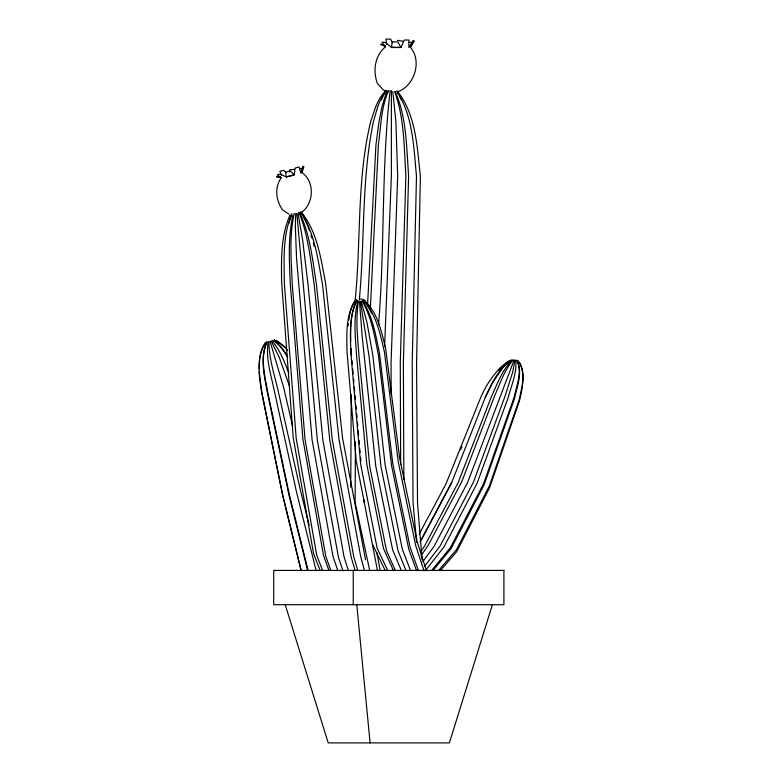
<?xml version="1.0" encoding="UTF-8"?>
<svg xmlns="http://www.w3.org/2000/svg" width="782" height="782" viewBox="0 0 782 782"><rect width="100%" height="100%" fill="white"/><g stroke="black" fill="none" stroke-linecap="round" stroke-linejoin="round"><path stroke-width="1.17" d="M364.207 502.435L364.217 500.001M355.409 441.742L355.136 502.513L369.7 570.508M350.737 487.098L351.235 394.724M259.243 372.066L261.872 392.72L282.761 495.211L301.168 570.361M259.282 368.693C259.341 359.671 259.898 349.574 265.841 342.311C255.704 356.934 259.125 376.572 261.804 393.014L282.683 495.534L301.09 570.684M384.617 346.524L391.371 175.725L391.371 90.634M378.556 324.696C384.93 246.887 381.235 168.218 390.15 90.663M370.336 308.802L378.4 144.738C380.912 126.674 381.02 107.545 388.566 90.653M367.599 304.11L375.937 144.895L379.026 121.621L382.115 106.117L385.819 94.524L388.038 90.692M359.309 299.711C364.979 240.524 361.313 180.124 373.395 121.66C376.641 111.034 378.83 99.187 386.513 90.702M355.038 301.285C361.284 241.697 356.504 180.486 370.609 121.904C374.324 111.073 377.198 98.933 385.77 90.761M268.91 341.626C268.93 357.824 274.023 373.571 277.776 389.192L300.63 491.233L309.173 525.24M295.762 213.378L295.332 225.724L296.564 258.539L312.077 439.728L333.005 556.491L337.716 570.283M348.137 325.918L348.41 323.543M348.811 319.965C349.837 312.878 350.923 304.726 356.357 299.604M289.389 172.05L289.721 169.762L294.472 169.323M300.64 213.027C313.895 204.561 315.322 181.786 301.95 172.597L302.497 169.323M292.879 215.431C287.923 237.806 289.291 260.973 290.278 283.69L302.859 438.858L323.543 555.601L328.939 570.361M358.459 301.295C355.419 319.359 357.648 337.883 359.026 356.015L369.769 466.649L386.503 550.636L395.321 570.391M268.206 341.793C265.577 357.941 270.807 374.324 274.14 390.023L296.534 492.171L315.586 568.416L316.681 570.596M288.773 223.662L291.393 215.089M492.406 604.701L449.376 742.9L328.235 742.9L285.205 604.701M301.95 172.597L303.915 166.654L302.829 166.283L300.787 173.164L299.076 166.967L295.234 168.003L294.218 174.924L286.31 177.074L285.655 172.196L290.278 170.935L294.218 174.924L286.095 176.849L280.132 174.21L277.248 174.767L281.168 177.817C274.296 187.788 275.948 200.172 282.429 209.801L288.812 214.043M294.286 213.359C288.92 236.555 291.383 260.836 292.243 284.413L305.068 439.67L325.811 556.432L330.708 570.029M357.961 300.962C353.141 318.245 355.419 336.651 356.445 354.305L366.866 464.723L383.532 548.651L393.561 570.762M290.083 214.874C280.709 235.812 281.315 259.507 281.618 281.97L293.133 436.933L313.562 553.617L320.131 570.489M460.608 449.738L461.967 446.336M381.479 99.901L383.786 94.612L386.21 91.514M397.784 91.797C414.509 85.717 422.358 61.211 410.355 47.213L412.495 42.511L409.094 42.287M514.126 360.052L467.646 482.426L434.108 546.305L422.71 561.789M485.241 397.598L491.966 383.62M420.051 541.965L451.732 482.338M421.312 539.932L451.312 483.481L485.622 396.582C492.103 383.366 498.505 368.234 511.389 360.043M419.269 533.998L445.984 483.921L480.5 397.989A99.343 96.313 -89.7 0 1 501.135 366.826L507.244 361.87L510.392 360.307M266.945 342.115C260.035 357.667 264.785 375.712 267.62 391.714L289.223 494.077L308.088 570.371M266.867 342.115C259.673 357.55 264.375 375.692 267.18 391.684L288.724 494.038L307.57 570.332M356.895 300.904C348.606 317.072 350.434 336.397 350.932 353.992L360.668 464.371L377.178 548.299L387.52 570M492.611 382.584L503.686 366.611L511.311 360.238M356.944 300.523C350.18 312.653 350.59 327.531 350.737 341.06M410.355 47.213L414.352 41.123L413.248 40.371L408.888 47.487L408.82 40.019L404.196 40.019L400.98 47.487L391.44 47.526L392.173 41.847L397.745 41.827L400.98 47.487L391.264 47.213L385.36 42.443L381.958 42.208L385.438 46.812C374.725 55.952 372.858 70.351 377.237 83.117L383.131 89.803L387.892 92.081M292.057 213.642C282.322 235.235 284.179 260.142 284.345 283.28L296.192 438.399L316.71 555.132L322.36 569.902M265.157 344.021L266.379 342.193M420.99 551.339L424.401 546.393L458.193 482.514L491.37 396.728C497.225 384.05 502.142 369.866 512.493 360.072M421.097 555.494L428.096 545.553L461.791 481.692L494.576 396.005C500.021 383.727 504.322 370.297 513.119 359.925M424.528 566.373L440.07 546.022L473.452 482.152L504.957 396.406L512.581 372.496L515.123 360.003M426.082 569.755L443.844 547.156L477.137 483.256L508.232 397.393C511.418 385.331 517.117 372.858 515.758 360.199M431.987 570.068L450.481 547.508L483.599 483.599L513.989 397.696C516.472 385.897 522.659 371.831 516.863 360.258M354.901 302.145L356.709 299.956M433.248 570.215L451.019 548.72L484.126 484.772L514.458 398.742C517.039 386.67 523.011 372.261 516.961 360.453M498.916 370.502L501.184 367.823M438.604 570.528L456.541 549.599L489.512 485.642L519.248 399.514C521.731 387.315 526.863 371.245 517.88 360.61M440.667 570.166L456.639 551.75L489.6 487.733L519.326 401.381C522.308 388.996 525.436 375.047 519.756 362.956M356.133 300.288C345.243 314.296 346.866 334.022 346.954 350.786L356.201 460.774L377.452 570.449M507.274 362.467L509.365 361.274M299.799 168.785L302.683 168.228M360.238 298.939L361.773 299.135M280.591 176.986L276.574 176.761L281.09 177.661M397.481 40.341L402.945 41.28M274.326 340.092L277.776 341.411L285.977 348.225M274.306 340.141L277.757 341.509L284.335 346.553L287.541 350.228M385.467 45.894L380.599 44.242L385.604 46.715M273.768 340.258L275.821 341.216M273.26 340.434L276.007 341.988L281.422 347.364L286.867 354.969M273.162 340.493C279.663 344.188 283.758 350.942 287.59 357.149M362.828 299.193L365.106 300.884M363.601 299.819C377.52 311.735 381.391 331.382 385.624 348.371L399.651 458.057L417.168 541.818L426.464 570.743M363.532 300.22L365.018 301.51M276.848 341.695L278.558 343.181M363.014 300.141L365.409 302.458L369.163 308.333M363.366 300.503C376.279 314.315 380.238 334.051 384.421 351.9L398.292 462.025L415.78 545.885L424.088 570.968M271.901 340.825C280.083 349.857 284.306 361.802 288.861 372.936M285.919 172.509L283.69 170.271L279.848 171.307L281.5 175.266M396.982 90.761C416.19 114.299 417.119 147.466 420.374 176.39L416.571 363.131L417.51 502.894L422.065 559.648M301.129 211.99C317.482 231.716 320.835 258.91 325.654 283.26L342.604 438.379L365.536 559.785M301.295 212.518L305.078 218.041M396.875 91.474C413.189 116.019 413.649 147.622 416.493 176.058L412.212 362.75L413.033 502.513L416.62 542.385M301.002 212.665L302.311 214.278M300.513 212.215C315.009 233.192 317.942 259.898 322.487 284.394L339.036 439.66L360.668 556.413L364.441 570.42M397.745 93.058L398.957 94.612M300.962 212.909L302.908 215.421L307.649 225.294L309.496 230.739M362.408 300.689C372.672 316.084 375.683 335.077 379.436 352.868L392.701 463.11L410.032 546.999L418.468 570.85M367.188 303.778L368.586 305.713M271.188 341.03L279.174 357.188L289.536 386.103M362.193 301.06C371.626 317.404 374.705 336.543 378.361 354.803L391.489 465.29L408.791 549.238L416.523 570.635M395.262 91.65C406.806 117.926 406.513 147.818 408.615 175.999L403.365 362.682L403.864 479.346M392.681 42.814L390.541 39.1L385.917 39.1L386.631 44.408M299.35 212.225C310.288 234.6 312.536 260.162 316.466 284.452L332.282 439.719L353.728 556.481L357.755 570.489M394.646 91.611C404.48 118.336 404.05 147.71 405.878 175.813L400.286 362.477L400.658 464.557M372.594 544.604L385.194 570.479M298.929 212.342C308.391 235.343 310.591 260.65 314.266 285.059L329.799 440.393L351.186 557.175L354.969 569.99M369.788 309.32L371.606 313.357M399.885 96.724L401.264 99.901M401.166 570.049L392.623 549.824L375.731 465.857L362.203 336.7L359.485 301.158M405.75 570L398.077 550.978L381.039 466.981L369.065 356.309L360.404 301.353M361.118 301.06L366.826 321.783L372.75 354.784L385.184 465.27L402.329 549.218L410.57 570.616M310.962 235.089L312.067 238.344M342.946 570.948L338.43 557.185L317.365 440.403L296.867 213.515M348.371 570.596L344.051 556.813L322.849 440.041L308.069 284.746L302.507 239.116L298.02 213.437M270.054 341.323L283.671 387.579L292.722 426.659M313.25 242.928L314.139 246.369M392.799 91.611L395.887 121.513L397.686 175.852L391.078 362.525L391.147 394.118M376.787 552.366L380.15 570.274M356.788 604.701L370.091 742.9M351.509 355.654L351.04 348.371M351.939 360.492L352.262 364.129M352.692 368.967L353.122 373.806M353.552 378.654L353.875 382.281M354.305 387.119L354.627 390.756M355.057 395.594L355.38 399.231M355.918 405.281L356.24 408.908M356.66 413.746L356.983 417.383M357.413 422.221L357.736 425.858M358.166 430.696L358.596 435.535M359.026 440.374L359.349 444.01M359.779 448.848L360.101 452.485M360.531 457.323L360.854 460.95M353.239 570.42L353.239 604.701M503.911 570.42L273.7 570.42L273.7 604.701L503.911 604.701L503.911 570.42"/></g></svg>
